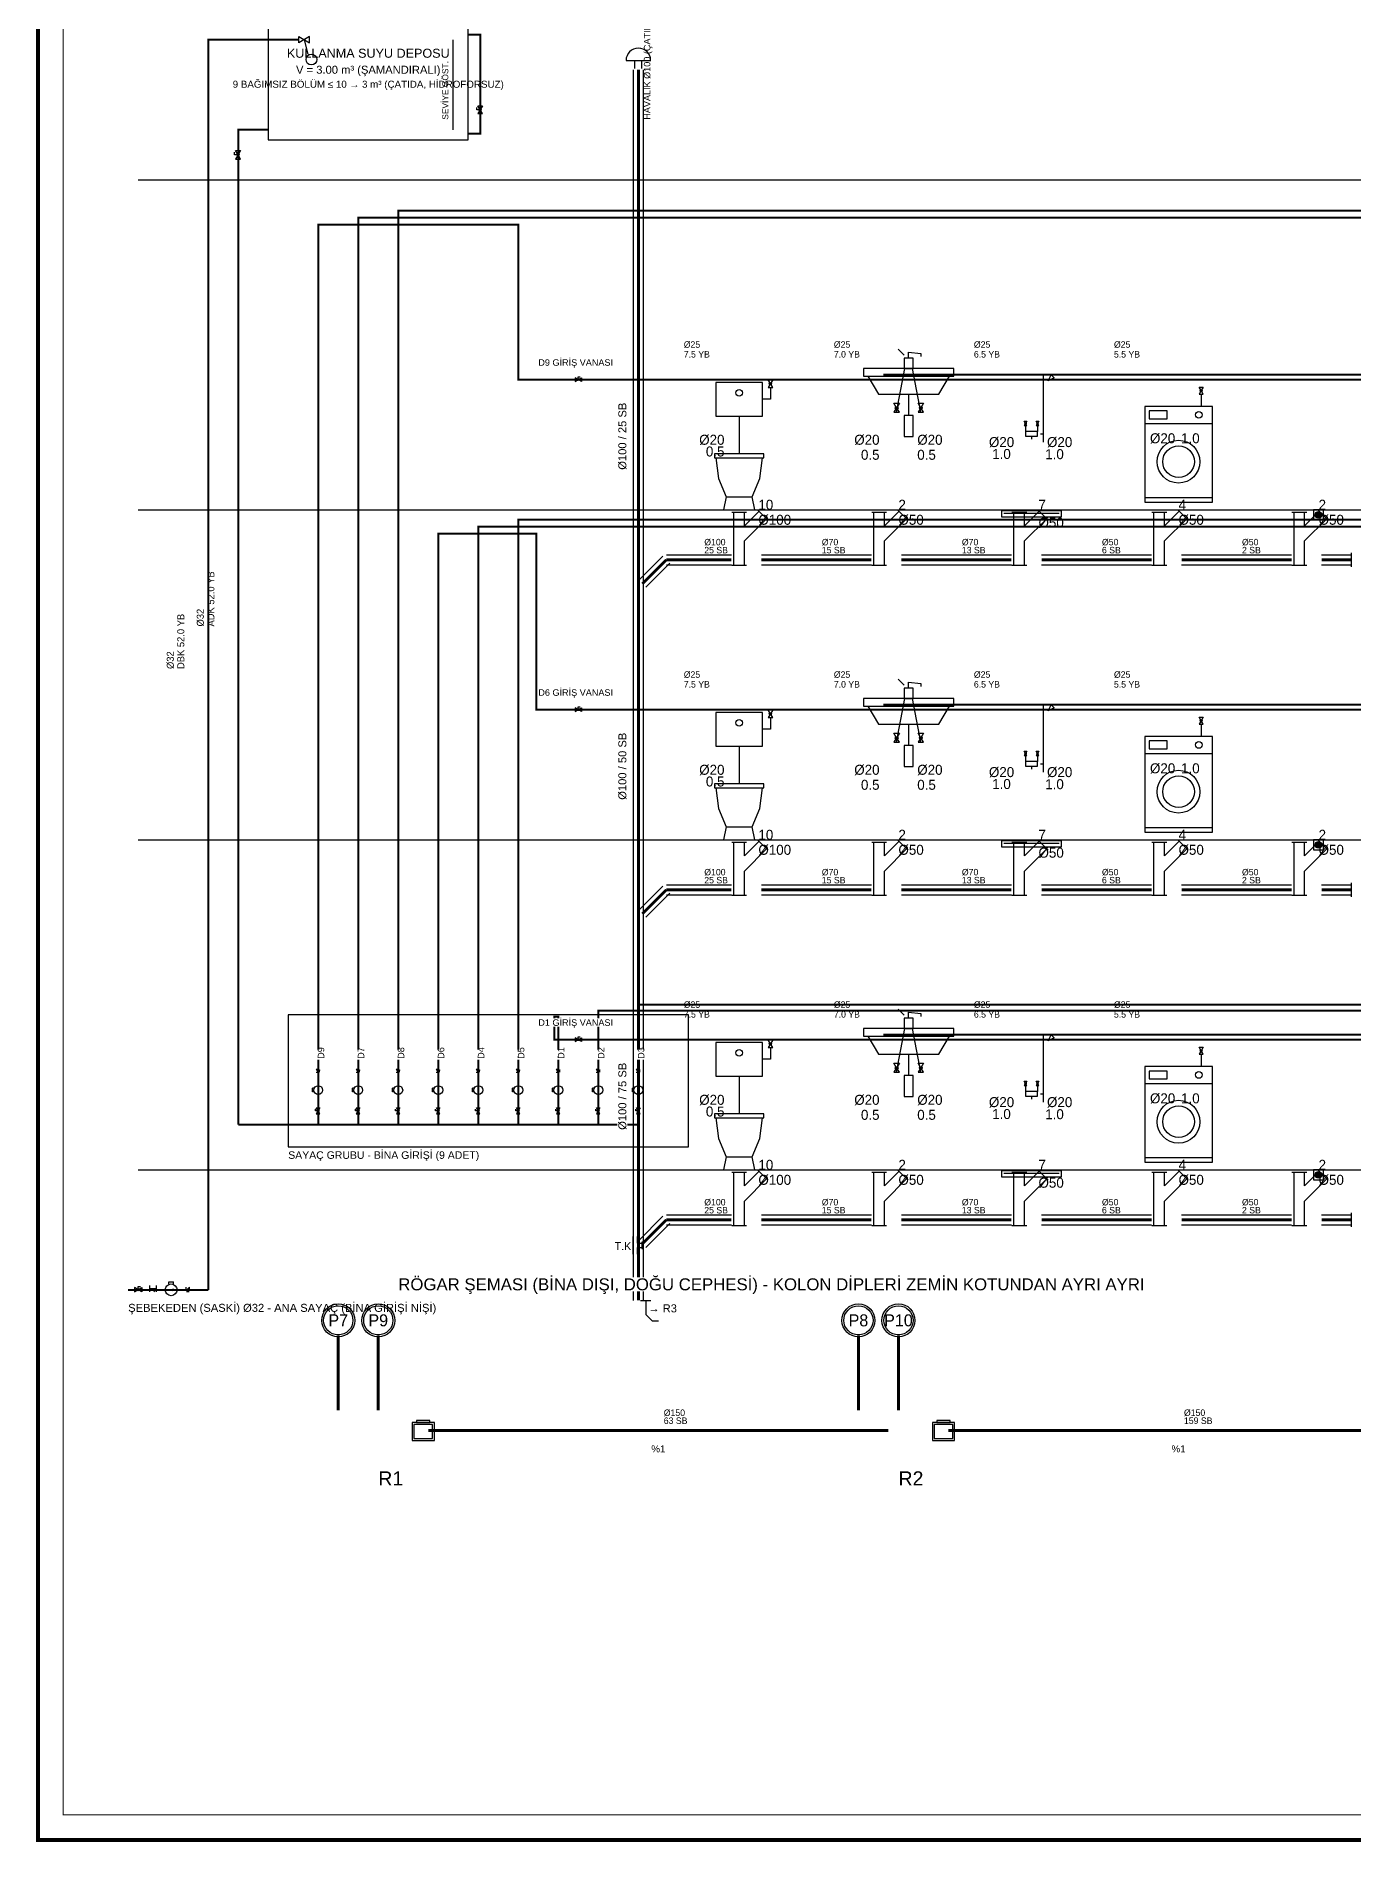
# Model space of a CAD drawing. Header units: centimetres. Extents: x -3962 to 31822, y -2 to 2802.
# Drawn here: x 15038 to 16355, y -2 to 1804 of the extents above; entities that cross this region are included whole.
import ezdxf
from ezdxf.enums import TextEntityAlignment as Align

# ---------------------------------------------------------------- set-up
doc = ezdxf.new("R2010")
doc.units = ezdxf.units.CM
doc.linetypes.add('BASMA HATTI', pattern=[31, 25, -6])
doc.linetypes.add('PIS', pattern=[38, 30, -8])
for name, color, linetype in [('ROTAS-PAFTA', 7, 'CONTINUOUS'), ('ROTAS-PIS-SU-BORUSU', 6, 'PIS'), ('ROTAS-PISSU-CAP', 211, 'CONTINUOUS'), ('ROTAS-PVC', 43, 'CONTINUOUS'), ('ROTAS-RAST-TEM-SU-DEPOSU', 11, 'CONTINUOUS'), ('ROTAS-ROGAR', 5, 'CONTINUOUS'), ('ROTAS-SEMA', 8, 'CONTINUOUS'), ('ROTAS-SICAKSU-BORU', 1, 'BASMA HATTI'), ('ROTAS-SOGUKSU-BORU', 5, 'CONTINUOUS'), ('ROTAS-TEFRIS', 15, 'CONTINUOUS'), ('ROTAS-TEMIZSU-CAP', 101, 'CONTINUOUS'), ('ROTAS-VANA', 1, 'CONTINUOUS'), ('ROTAS-YAZI', 7, 'CONTINUOUS')]:
    doc.layers.add(name, color=color, linetype=linetype)
doc.styles.add('ROTAS', font='arial.ttf')

# ---------------------------------------------------------------- blocks, each defined once
blk = doc.blocks.new('ROTAS-KURESEL-VANA')
for p, q in [((0, 3.1), (0, 8)), ((0, 8), (5.4, 8))]:
    blk.add_line(p, q)
for points in [[(-9, 5.8), (-9, -5), (0, 0.4)], [(9, 5.8), (9, -5), (0, 0.4)]]:
    blk.add_lwpolyline(points, close=True)
blk.add_circle((0, 0.4), 2.71)
blk.add_attdef('CAP', text='', height=10).set_placement((-1.1, 0), align=Align.CENTER)
blk = doc.blocks.new('ROTAS-PISLIK-TUTUCU')
for p, q in [((-7.6, -4.7), (-7.6, 10.5)), ((-7.6, 2.9), (7.6, 2.9)), ((-3, 2.9), (3.2, -3.4)), ((7.6, -4.7), (7.6, 10.5)), ((1.6, -5), (4.8, -1.8))]:
    blk.add_line(p, q)
blk.add_attdef('CAP', text='', height=5).set_placement((0, 0), align=Align.CENTER)
blk = doc.blocks.new('ROTAS-SU-SAYACI')
h = blk.add_hatch(color=256)
h.dxf.hatch_style = 1
h.paths.add_polyline_path([(6.1, 0), (3.2, 0.7), (3.2, -0.7)])
for p, q in [((-3.2, 0), (6.1, 0)), ((-1.7, 7.4), (-1.7, 9.8)), ((-1.7, 9.8), (4.2, 9.8)), ((4.2, 7.4), (4.2, 9.8))]:
    blk.add_line(p, q)
blk.add_lwpolyline([(6.1, 0), (3.2, 0.7), (3.2, -0.7)], close=True)
blk.add_circle((1.2, 0), 7.34)
blk.add_attdef('CAP', (2, 0.9), '', height=2.5, rotation=225)
blk = doc.blocks.new('ROTAS-CEKVALF-VANA')
h = blk.add_hatch(color=256)
h.dxf.hatch_style = 1
h.paths.add_polyline_path([(3.1, -4.5), (1.3, -4.1), (1.3, -5)])
for p, q in [((-5.3, -1.8), (-5.3, 7.3)), ((-5.3, -1.8), (3.9, 7.3)), ((3.9, -1.8), (3.9, 7.3)), ((-4.5, -4.5), (3.1, -4.5))]:
    blk.add_line(p, q)
blk.add_lwpolyline([(3.1, -4.5), (1.3, -4.1), (1.3, -5)], close=True)
blk.add_attdef('CAP', text='', height=5, rotation=153.4349).set_placement((0, 0), align=Align.CENTER)
blk = doc.blocks.new('ROTAS-TEMIZ-SU-CAP-MB')
for tag, p in [('SOCP_001', (0.83, 4.92)), ('SO_001', (0.83, 3.42)), ('SCCP_001', (0.83, 1.92)), ('SC_001', (0.83, 0.42))]:
    blk.add_attdef(tag, p, '', height=1)
blk = doc.blocks.new('ROTAS-KLOZET-SEMA')
blk.add_line((-19.2, 93.6), (-19.2, 55.9))
for points in [[(-42.6, 93.6), (4.2, 93.6), (4.2, 127.4), (-42.6, 127.4)], [(9.7, 130), (14.4, 130), (12, 126.1)], [(9.7, 122.2), (14.4, 122.2), (12, 126.1)], [(-43.9, 52), (5.5, 52), (5.5, 55.9), (-43.9, 55.9)]]:
    blk.add_lwpolyline(points, close=True)
for points in [[(12, 122.2), (12, 110.5), (4.2, 110.5)], [(-42.6, 52), (-40, 31.2), (-32.2, 13), (-6.2, 13), (1.6, 31.2), (4.2, 52)], [(-32.2, 13), (-34.8, 0), (-3.6, 0), (-6.2, 13)]]:
    blk.add_lwpolyline(points)
for centre, radius in [((12, 126.1), 1.17), ((-19.2, 117), 3.25)]:
    blk.add_circle(centre, radius)
for tag, p in [('SOCP', (-33.9, 70)), ('SO', (-33.9, 58.3))]:
    blk.add_attdef(tag, text='', height=10).set_placement(p, align=Align.MIDDLE_RIGHT)
for tag, p in [('PS', (0, 5)), ('PSCP', (0, -10))]:
    blk.add_attdef(tag, text='', height=10).set_placement(p, align=Align.MIDDLE_LEFT)
blk = doc.blocks.new('ROTAS-PVC-CATAL-SAG')
for p, q in [((9.7, -10.5), (-0.8, 0)), ((-26.7, -2.4), (-11.8, -2.4)), ((-24.6, -55.5), (-24.6, -2.4)), ((-14, -16.1), (0.7, -1.5)), ((-14, -16.1), (-14, -2.4)), ((-14, -31.2), (8.2, -9)), ((-14, -55.5), (-14, -31.2)), ((-26.7, -55.5), (-11.8, -55.5))]:
    blk.add_line(p, q)
blk = doc.blocks.new('ROTAS-LAVABO-SEMA')
for p, q in [((5.7, 154.7), (-0.3, 160.7)), ((-1.8, 97.5), (6.5, 141.2)), ((22.3, 97.5), (14, 141.2)), ((10.2, 115.5), (10.2, 94.4))]:
    blk.add_line(p, q)
for points in [[(5.7, 141.2), (14.7, 141.2), (14.7, 151.7), (5.7, 151.7)], [(-35, 133.6), (55.4, 133.6), (55.4, 141.2), (-35, 141.2)], [(-4.5, 106.5), (0.9, 106.5), (-1.8, 102)], [(-4.5, 97.5), (0.9, 97.5), (-1.8, 102)], [(5.7, 73.3), (14.7, 73.3), (14.7, 94.4), (5.7, 94.4)], [(19.6, 106.5), (25, 106.5), (22.3, 102)], [(19.6, 97.5), (25, 97.5), (22.3, 102)]]:
    blk.add_lwpolyline(points, close=True)
for points in [[(10.2, 151.7), (10.2, 157.7), (22.3, 156.2), (22.3, 153.2)], [(-30.5, 133.6), (-19.9, 115.5), (40.4, 115.5), (50.9, 133.6)]]:
    blk.add_lwpolyline(points)
for centre in [(-1.8, 102), (22.3, 102)]:
    blk.add_circle(centre, 1.36)
for tag, p in [('SCCP', (-18.9, 70)), ('SC', (-18.9, 55))]:
    blk.add_attdef(tag, text='', height=10).set_placement(p, align=Align.MIDDLE_RIGHT)
for tag, p in [('SOCP', (18.8, 70)), ('SO', (18.8, 55)), ('PS', (0, 5)), ('PSCP', (0, -10))]:
    blk.add_attdef(tag, text='', height=10).set_placement(p, align=Align.MIDDLE_LEFT)
blk = doc.blocks.new('ROTAS-DUS-TEKNESI-SEMA')
for p, q in [((5, 67.7), (5, 135)), ((-12.9, 84.2), (-12.9, 78.2)), ((-7, 73.7), (-7, 70.7)), ((-1, 84.2), (-1, 78.2)), ((2, 75.9), (5, 75.9)), ((-34.6, -3.3), (20.7, -3.3))]:
    blk.add_line(p, q)
blk.add_lwpolyline([(5, 135), (12.5, 135), (15.5, 132), (9.5, 129), (12.5, 135)])
for points in [[(-14.3, 88.6), (-11.6, 88.6), (-12.9, 86.4)], [(-14.3, 84.2), (-11.6, 84.2), (-12.9, 86.4)], [(-12.9, 73.7), (-1, 73.7), (-1, 78.2), (-12.9, 78.2)], [(-2.3, 88.6), (0.4, 88.6), (-1, 86.4)], [(-2.3, 84.2), (0.4, 84.2), (-1, 86.4)], [(-36.9, -7), (23, -7), (23, -1.1), (-36.9, -1.1)]]:
    blk.add_lwpolyline(points, close=True)
for centre in [(-12.9, 86.4), (-1, 86.4)]:
    blk.add_circle(centre, 0.673)
for tag, p in [('SCCP', (-24.3, 67.7)), ('SC', (-27.7, 55.8))]:
    blk.add_attdef(tag, text='', height=10).set_placement(p, align=Align.MIDDLE_RIGHT)
for tag, p in [('SOCP', (8.5, 67.7)), ('PS', (-0.1, 5)), ('PSCP', (0, -12.9))]:
    blk.add_attdef(tag, text='', height=10).set_placement(p, align=Align.MIDDLE_LEFT)
blk.add_attdef('SO', text='', height=10).set_placement((16, 50.6), align=Align.CENTER)
blk = doc.blocks.new('ROTAS-CAMASIR-MAKINESI-SEMA')
for p, q in [((22.6, 115.7), (22.6, 103.3)), ((-33.8, 86.4), (33.8, 86.4))]:
    blk.add_line(p, q)
for points in [[(20.5, 122.5), (24.6, 122.5), (22.6, 119.1)], [(20.5, 115.7), (24.6, 115.7), (22.6, 119.1)], [(-33.8, 7.5), (33.8, 7.5), (33.8, 103.3), (-33.8, 103.3)], [(-29.3, 90.9), (-11.3, 90.9), (-11.3, 98.8), (-29.3, 98.8)], [(-33.8, 7.5), (33.8, 7.5), (33.8, 12), (-33.8, 12)]]:
    blk.add_lwpolyline(points, close=True)
for centre, radius in [((22.6, 119.1), 1.01), ((20.3, 94.9), 3.38), ((0, 48.1), 21.4), ((0, 48.1), 15.8)]:
    blk.add_circle(centre, radius)
blk.add_attdef('SOCP', text='', height=10).set_placement((-3.3, 71.5), align=Align.MIDDLE_RIGHT)
for tag, p in [('SO', (2.5, 71.5)), ('PS', (0, 5)), ('PSCP', (0, -10))]:
    blk.add_attdef(tag, text='', height=10).set_placement(p, align=Align.MIDDLE_LEFT)
blk = doc.blocks.new('ROTAS-YER-SUZGECI-DN50-SEMA')
for p, q in [((-3.3, -5), (3.3, -5)), ((-3.1, -3.9), (3.1, -3.9)), ((-3.1, -6.1), (3.1, -6.1)), ((-2.4, -2.7), (2.4, -2.7)), ((-2.4, -7.3), (2.4, -7.3))]:
    blk.add_line(p, q)
blk.add_lwpolyline([(-5, -10), (5, -10), (5, 0), (-5, 0)], close=True)
blk.add_circle((0, -5), 3.33)
for tag, p in [('PS', (0, 5)), ('PSCP', (0, -10))]:
    blk.add_attdef(tag, text='', height=10).set_placement(p, align=Align.MIDDLE_LEFT)
blk = doc.blocks.new('ROTAS-PIS-SU-CAP-SB')
for tag, p in [('PSCP_001', (0.83, 1.29)), ('PS_001', (0.83, 0.07))]:
    blk.add_attdef(tag, p, '', height=1)
blk = doc.blocks.new('ROTAS-KOLON-HAVALIK-SAPKASI')
for p, q in [((-7.7, 5.8), (7.7, 5.8)), ((-2.1, 0.7), (-2.1, 5.8)), ((2.1, 0.7), (2.1, 5.8))]:
    blk.add_line(p, q)
blk.add_arc((0, 5.8), 7.69, 0, 180)
blk = doc.blocks.new('ROTAS-TEMIZLEME-KAPAGI-KOLON')
for p, q in [((-6.6, -11), (-6.6, 11)), ((-1.1, 2.8), (-1.1, 11)), ((-1.1, 2.8), (4.4, 2.8)), ((5.5, -1.8), (5.5, 1.8)), ((-1.1, -11), (-1.1, -2.8)), ((-1.1, -2.8), (4.4, -2.8))]:
    blk.add_line(p, q)
blk.add_lwpolyline([(4.4, -4.1), (6.6, -4.1), (6.6, 4.1), (4.4, 4.1)], close=True)
blk.add_attdef('TK', (-29.6, -6), '', height=10)
blk = doc.blocks.new('ROTAS-PVC-DIRSEK')
blk.add_line((2.2, 0), (12.5, 0))
blk.add_lwpolyline([(7.4, 0), (7.4, -14), (13.8, -20.4), (20.3, -20.4)])
blk = doc.blocks.new('ROTAS-PVC-ROGAR')
for points in [[(13.9, -10), (36.1, -10), (36.1, 7.8), (13.9, 7.8)], [(15.7, -8.2), (34.3, -8.2), (34.3, 6), (15.7, 6)], [(18.3, 7.8), (31.7, 7.8), (31.7, 10), (18.3, 10)]]:
    blk.add_lwpolyline(points, close=True)
blk.add_attdef('R', text='', height=20).set_placement((55, 0), align=Align.MIDDLE_LEFT)
blk = doc.blocks.new('ROTAS-KOLON-NO-PIS-SU')
for radius in [27.5, 24.3]:
    blk.add_circle((0, 0), radius)
blk.add_attdef('K', text='', height=20).set_placement((0, 0), align=Align.MIDDLE_CENTER)

msp = doc.modelspace()

# ---------------------------------------------------------------- linework, layer by layer
at = {"layer": 'ROTAS-PAFTA'}
for points, const_width in [([(15040, 0), (26330, 0), (26330, 2800), (15040, 2800)], 4), ([(15065, 25), (26305, 25), (26305, 2775), (15065, 2775)], 1)]:
    msp.add_lwpolyline(points, close=True, dxfattribs=dict(at, const_width=const_width))
at = {"layer": 'ROTAS-PIS-SU-BORUSU', "const_width": 3}
for points in [[(15640, 539.5), (15640, 1770)], [(15668, 1280), (15644, 1256)], [(15668, 1280), (15733, 1280)], [(15763, 1280), (15873, 1280)], [(15903, 1280), (16013, 1280)], [(16043, 1280), (16153, 1280)], [(16183, 1280), (16293, 1280)], [(16323, 1280), (16353, 1280)], [(15668, 950), (15644, 926)], [(15668, 950), (15733, 950)], [(15763, 950), (15873, 950)], [(15903, 950), (16013, 950)], [(16043, 950), (16153, 950)], [(16183, 950), (16293, 950)], [(16323, 950), (16353, 950)], [(15668, 620), (15644, 596)], [(15668, 620), (15733, 620)], [(15763, 620), (15873, 620)], [(15903, 620), (16013, 620)], [(16043, 620), (16153, 620)], [(16183, 620), (16293, 620)], [(16323, 620), (16353, 620)], [(15340, 504.5), (15340, 429.5)], [(15380, 504.5), (15380, 429.5)], [(15860, 504.5), (15860, 429.5)], [(15900, 504.5), (15900, 429.5)], [(15430, 409.5), (15890, 409.5)], [(15950, 409.5), (16410, 409.5)]]:
    msp.add_lwpolyline(points, dxfattribs=at)
at = {"layer": 'ROTAS-PVC'}
for p, q in [((15635, 539.5), (15635, 1770)), ((15645, 539.5), (15645, 1770)), ((15664.5, 1283.5), (15640.5, 1259.5)), ((15668, 1285), (15733, 1285)), ((15763, 1285), (15873, 1285)), ((15903, 1285), (16013, 1285)), ((16043, 1285), (16153, 1285)), ((16183, 1285), (16293, 1285)), ((16323, 1285), (16353, 1285)), ((16353, 1273), (16353, 1287)), ((15671.5, 1276.5), (15647.5, 1252.5)), ((15668, 1275), (15733, 1275)), ((15763, 1275), (15873, 1275)), ((15903, 1275), (16013, 1275)), ((16043, 1275), (16153, 1275)), ((16183, 1275), (16293, 1275)), ((16323, 1275), (16353, 1275)), ((16353, 943), (16353, 957)), ((15664.5, 953.5), (15640.5, 929.5)), ((15671.5, 946.5), (15647.5, 922.5)), ((15668, 955), (15733, 955)), ((15668, 945), (15733, 945)), ((15763, 955), (15873, 955)), ((15763, 945), (15873, 945)), ((15903, 955), (16013, 955)), ((15903, 945), (16013, 945)), ((16043, 955), (16153, 955)), ((16043, 945), (16153, 945)), ((16183, 955), (16293, 955)), ((16183, 945), (16293, 945)), ((16323, 955), (16353, 955)), ((16323, 945), (16353, 945)), ((15664.5, 623.5), (15640.5, 599.5)), ((15671.5, 616.5), (15647.5, 592.5)), ((15668, 625), (15733, 625)), ((15668, 615), (15733, 615)), ((15763, 625), (15873, 625)), ((15763, 615), (15873, 615)), ((15903, 625), (16013, 625)), ((15903, 615), (16013, 615)), ((16043, 625), (16153, 625)), ((16043, 615), (16153, 615)), ((16183, 625), (16293, 625)), ((16183, 615), (16293, 615)), ((16323, 625), (16353, 625)), ((16323, 615), (16353, 615)), ((16353, 613), (16353, 627))]:
    msp.add_line(p, q, dxfattribs=at)
at = {"layer": 'ROTAS-RAST-TEM-SU-DEPOSU'}
msp.add_lwpolyline([(15270, 1700), (15470, 1700), (15470, 1820), (15270, 1820)], close=True, dxfattribs=at)
at = {"layer": 'ROTAS-SEMA'}
for points in [[(15140, 1660), (26230, 1660)], [(15140, 1330), (26230, 1330)], [(15140, 1000), (26230, 1000)], [(15140, 670), (26230, 670)]]:
    msp.add_lwpolyline(points, dxfattribs=at)
at = {"layer": 'ROTAS-SICAKSU-BORU', "const_width": 2}
for points in [[(18745, 1465), (15885, 1465)], [(18745, 1135), (15885, 1135)], [(18745, 805), (15885, 805)]]:
    msp.add_lwpolyline(points, dxfattribs=at)
at = {"layer": 'ROTAS-SOGUKSU-BORU', "const_width": 2}
for points in [[(15470, 1706), (15482, 1706), (15482, 1805), (15470, 1805)], [(15210, 550), (15210, 1800), (15300, 1800)], [(15270, 1710), (15240, 1710), (15240, 715)], [(15400, 775), (15400, 1629), (21942, 1629), (21942, 1460), (22010, 1460)], [(15320, 775), (15320, 1615), (15520, 1615), (15520, 1460), (15600, 1460)], [(15360, 775), (15360, 1622), (19136, 1622), (19136, 1460), (19210, 1460)], [(15600, 1460), (18760, 1460)], [(15520, 775), (15520, 1320), (21960, 1320), (21960, 1130), (22010, 1130)], [(15440, 775), (15440, 1306), (15538, 1306), (15538, 1130), (15600, 1130)], [(15480, 775), (15480, 1313), (19154, 1313), (19154, 1130), (19210, 1130)], [(15600, 1130), (18760, 1130)], [(15640, 835), (21978, 835), (21978, 800), (22010, 800)], [(15560, 775), (15560, 823), (15556, 823), (15556, 800), (15600, 800)], [(15600, 775), (15600, 829), (19172, 829), (19172, 800), (19210, 800)], [(15600, 800), (18760, 800)], [(15320, 715), (15320, 775)], [(15360, 715), (15360, 775)], [(15400, 715), (15400, 775)], [(15440, 715), (15440, 775)], [(15480, 715), (15480, 775)], [(15520, 715), (15520, 775)], [(15560, 715), (15560, 775)], [(15600, 715), (15600, 775)], [(15240, 715), (15640, 715)], [(15130, 550), (15210, 550)]]:
    msp.add_lwpolyline(points, dxfattribs=at)
at = {"layer": 'ROTAS-VANA'}
msp.add_line((15306, 1800), (15309.6, 1785.6), dxfattribs=at)
for points in [[(15300.6, 1803.2), (15311.4, 1796.8), (15311.4, 1803.2), (15300.6, 1796.8)], [(15290, 693), (15690, 693), (15690, 825), (15290, 825)]]:
    msp.add_lwpolyline(points, close=True, dxfattribs=at)
msp.add_circle((15313.2, 1780.2), 5.4, dxfattribs=at)
at = {"layer": 'ROTAS-YAZI'}
msp.add_line((15455, 1710), (15455, 1800), dxfattribs=at)

# ---------------------------------------------------------------- block references
at = {"layer": 'ROTAS-TEFRIS', "xscale": 1.6, "yscale": 1.6}
msp.add_blockref('ROTAS-KOLON-HAVALIK-SAPKASI', (15640, 1770), dxfattribs=at)
at = {"layer": 'ROTAS-TEFRIS'}
ref = msp.add_blockref('ROTAS-TEMIZ-SU-CAP-MB', (15680, 1460), dxfattribs=dict(at, xscale=6.5, yscale=6.5))
ref.add_attrib('SO_001', '7.5 YB', (15685.4, 1482.2), dxfattribs={"height": 6.5})
ref.add_attrib('SOCP_001', 'Ø25', (15685.4, 1492), dxfattribs={"height": 6.5})
ref = msp.add_blockref('ROTAS-TEMIZ-SU-CAP-MB', (15830, 1460), dxfattribs=dict(at, xscale=6.5, yscale=6.5))
ref.add_attrib('SO_001', '7.0 YB', (15835.4, 1482.2), dxfattribs={"height": 6.5})
ref.add_attrib('SOCP_001', 'Ø25', (15835.4, 1492), dxfattribs={"height": 6.5})
ref = msp.add_blockref('ROTAS-TEMIZ-SU-CAP-MB', (15970, 1460), dxfattribs=dict(at, xscale=6.5, yscale=6.5))
ref.add_attrib('SO_001', '6.5 YB', (15975.4, 1482.2), dxfattribs={"height": 6.5})
ref.add_attrib('SOCP_001', 'Ø25', (15975.4, 1492), dxfattribs={"height": 6.5})
ref = msp.add_blockref('ROTAS-TEMIZ-SU-CAP-MB', (16110, 1460), dxfattribs=dict(at, xscale=6.5, yscale=6.5))
ref.add_attrib('SO_001', '5.5 YB', (16115.4, 1482.2), dxfattribs={"height": 6.5})
ref.add_attrib('SOCP_001', 'Ø25', (16115.4, 1492), dxfattribs={"height": 6.5})
ref = msp.add_blockref('ROTAS-LAVABO-SEMA', (15900, 1330), dxfattribs=at)
ref.add_attrib('SO', '0.5', dxfattribs={"height": 10}).set_placement((15918.8, 1385), align=Align.MIDDLE_LEFT)
ref.add_attrib('SOCP', 'Ø20', dxfattribs={"height": 10}).set_placement((15918.8, 1400), align=Align.MIDDLE_LEFT)
ref.add_attrib('SC', '0.5', dxfattribs={"height": 10}).set_placement((15881.1, 1385), align=Align.MIDDLE_RIGHT)
ref.add_attrib('SCCP', 'Ø20', dxfattribs={"height": 10}).set_placement((15881.1, 1400), align=Align.MIDDLE_RIGHT)
ref.add_attrib('PSCP', 'Ø50', dxfattribs={"height": 10}).set_placement((15900, 1320), align=Align.MIDDLE_LEFT)
ref.add_attrib('PS', '2', dxfattribs={"height": 10}).set_placement((15900, 1335), align=Align.MIDDLE_LEFT)
ref = msp.add_blockref('ROTAS-DUS-TEKNESI-SEMA', (16040, 1330), dxfattribs=at)
ref.add_attrib('SO', '1.0', dxfattribs={"height": 10}).set_placement((16056, 1380.6), align=Align.CENTER)
ref.add_attrib('SOCP', 'Ø20', dxfattribs={"height": 10}).set_placement((16048.5, 1397.7), align=Align.MIDDLE_LEFT)
ref.add_attrib('SC', '1.0', dxfattribs={"height": 10}).set_placement((16012.3, 1385.8), align=Align.MIDDLE_RIGHT)
ref.add_attrib('SCCP', 'Ø20', dxfattribs={"height": 10}).set_placement((16015.7, 1397.7), align=Align.MIDDLE_RIGHT)
ref.add_attrib('PSCP', 'Ø50', dxfattribs={"height": 10}).set_placement((16040, 1317.1), align=Align.MIDDLE_LEFT)
ref.add_attrib('PS', '7', dxfattribs={"height": 10}).set_placement((16039.9, 1335), align=Align.MIDDLE_LEFT)
ref = msp.add_blockref('ROTAS-KLOZET-SEMA', (15760, 1330), dxfattribs=at)
ref.add_attrib('SO', '0.5', dxfattribs={"height": 10}).set_placement((15726.1, 1388.3), align=Align.MIDDLE_RIGHT)
ref.add_attrib('SOCP', 'Ø20', dxfattribs={"height": 10}).set_placement((15726.1, 1400), align=Align.MIDDLE_RIGHT)
ref.add_attrib('PSCP', 'Ø100', dxfattribs={"height": 10}).set_placement((15760, 1320), align=Align.MIDDLE_LEFT)
ref.add_attrib('PS', '10', dxfattribs={"height": 10}).set_placement((15760, 1335), align=Align.MIDDLE_LEFT)
ref = msp.add_blockref('ROTAS-CAMASIR-MAKINESI-SEMA', (16180, 1330), dxfattribs=at)
ref.add_attrib('SO', '1.0', dxfattribs={"height": 10}).set_placement((16182.5, 1401.5), align=Align.MIDDLE_LEFT)
ref.add_attrib('SOCP', 'Ø20', dxfattribs={"height": 10}).set_placement((16176.7, 1401.5), align=Align.MIDDLE_RIGHT)
ref.add_attrib('PSCP', 'Ø50', dxfattribs={"height": 10}).set_placement((16180, 1320), align=Align.MIDDLE_LEFT)
ref.add_attrib('PS', '4', dxfattribs={"height": 10}).set_placement((16180, 1335), align=Align.MIDDLE_LEFT)
ref = msp.add_blockref('ROTAS-YER-SUZGECI-DN50-SEMA', (16320, 1330), dxfattribs=at)
ref.add_attrib('PSCP', 'Ø50', dxfattribs={"height": 10}).set_placement((16320, 1320), align=Align.MIDDLE_LEFT)
ref.add_attrib('PS', '2', dxfattribs={"height": 10}).set_placement((16320, 1335), align=Align.MIDDLE_LEFT)
for name, p in [('ROTAS-PVC-CATAL-SAG', (15760, 1330)), ('ROTAS-PVC-CATAL-SAG', (15900, 1330)), ('ROTAS-PVC-CATAL-SAG', (16040, 1330)), ('ROTAS-PVC-CATAL-SAG', (16180, 1330)), ('ROTAS-PVC-CATAL-SAG', (16320, 1330)), ('ROTAS-PVC-CATAL-SAG', (15760, 1000)), ('ROTAS-PVC-CATAL-SAG', (15900, 1000)), ('ROTAS-PVC-CATAL-SAG', (16040, 1000)), ('ROTAS-PVC-CATAL-SAG', (16180, 1000)), ('ROTAS-PVC-CATAL-SAG', (16320, 1000)), ('ROTAS-PVC-CATAL-SAG', (15760, 670)), ('ROTAS-PVC-CATAL-SAG', (15900, 670)), ('ROTAS-PVC-CATAL-SAG', (16040, 670)), ('ROTAS-PVC-CATAL-SAG', (16180, 670)), ('ROTAS-PVC-CATAL-SAG', (16320, 670)), ('ROTAS-PVC-ROGAR', (15400, 409.5)), ('ROTAS-PVC-ROGAR', (15920, 409.5))]:
    msp.add_blockref(name, p, dxfattribs=at)
ref = msp.add_blockref('ROTAS-PIS-SU-CAP-SB', (15700.5, 1286), dxfattribs=dict(at, xscale=6.5, yscale=6.5))
ref.add_attrib('PSCP_001', 'Ø100', (15705.9, 1294.4), dxfattribs={"height": 6.5})
ref.add_attrib('PS_001', '25 SB', (15705.9, 1286.4), dxfattribs={"height": 6.5})
ref = msp.add_blockref('ROTAS-PIS-SU-CAP-SB', (15818, 1286), dxfattribs=dict(at, xscale=6.5, yscale=6.5))
ref.add_attrib('PSCP_001', 'Ø70', (15823.4, 1294.4), dxfattribs={"height": 6.5})
ref.add_attrib('PS_001', '15 SB', (15823.4, 1286.4), dxfattribs={"height": 6.5})
ref = msp.add_blockref('ROTAS-PIS-SU-CAP-SB', (15958, 1286), dxfattribs=dict(at, xscale=6.5, yscale=6.5))
ref.add_attrib('PSCP_001', 'Ø70', (15963.4, 1294.4), dxfattribs={"height": 6.5})
ref.add_attrib('PS_001', '13 SB', (15963.4, 1286.4), dxfattribs={"height": 6.5})
ref = msp.add_blockref('ROTAS-PIS-SU-CAP-SB', (16098, 1286), dxfattribs=dict(at, xscale=6.5, yscale=6.5))
ref.add_attrib('PSCP_001', 'Ø50', (16103.4, 1294.4), dxfattribs={"height": 6.5})
ref.add_attrib('PS_001', '6 SB', (16103.4, 1286.4), dxfattribs={"height": 6.5})
ref = msp.add_blockref('ROTAS-PIS-SU-CAP-SB', (16238, 1286), dxfattribs=dict(at, xscale=6.5, yscale=6.5))
ref.add_attrib('PSCP_001', 'Ø50', (16243.4, 1294.4), dxfattribs={"height": 6.5})
ref.add_attrib('PS_001', '2 SB', (16243.4, 1286.4), dxfattribs={"height": 6.5})
ref = msp.add_blockref('ROTAS-TEMIZ-SU-CAP-MB', (15240, 1207.5), dxfattribs=dict(at, xscale=7, yscale=7, rotation=90))
ref.add_attrib('SO_001', 'ADK 52.0 YB', (15216.1, 1213.3), dxfattribs={"height": 7, "rotation": 90})
ref.add_attrib('SOCP_001', 'Ø32', (15205.6, 1213.3), dxfattribs={"height": 7, "rotation": 90})
ref = msp.add_blockref('ROTAS-TEMIZ-SU-CAP-MB', (15210, 1165), dxfattribs=dict(at, xscale=7, yscale=7, rotation=90))
ref.add_attrib('SO_001', 'DBK 52.0 YB', (15186.1, 1170.8), dxfattribs={"height": 7, "rotation": 90})
ref.add_attrib('SOCP_001', 'Ø32', (15175.6, 1170.8), dxfattribs={"height": 7, "rotation": 90})
ref = msp.add_blockref('ROTAS-TEMIZ-SU-CAP-MB', (15680, 1130), dxfattribs=dict(at, xscale=6.5, yscale=6.5))
ref.add_attrib('SO_001', '7.5 YB', (15685.4, 1152.2), dxfattribs={"height": 6.5})
ref.add_attrib('SOCP_001', 'Ø25', (15685.4, 1162), dxfattribs={"height": 6.5})
ref = msp.add_blockref('ROTAS-TEMIZ-SU-CAP-MB', (15830, 1130), dxfattribs=dict(at, xscale=6.5, yscale=6.5))
ref.add_attrib('SO_001', '7.0 YB', (15835.4, 1152.2), dxfattribs={"height": 6.5})
ref.add_attrib('SOCP_001', 'Ø25', (15835.4, 1162), dxfattribs={"height": 6.5})
ref = msp.add_blockref('ROTAS-LAVABO-SEMA', (15900, 1000), dxfattribs=at)
ref.add_attrib('SO', '0.5', dxfattribs={"height": 10}).set_placement((15918.8, 1055), align=Align.MIDDLE_LEFT)
ref.add_attrib('SOCP', 'Ø20', dxfattribs={"height": 10}).set_placement((15918.8, 1070), align=Align.MIDDLE_LEFT)
ref.add_attrib('SC', '0.5', dxfattribs={"height": 10}).set_placement((15881.1, 1055), align=Align.MIDDLE_RIGHT)
ref.add_attrib('SCCP', 'Ø20', dxfattribs={"height": 10}).set_placement((15881.1, 1070), align=Align.MIDDLE_RIGHT)
ref.add_attrib('PSCP', 'Ø50', dxfattribs={"height": 10}).set_placement((15900, 990), align=Align.MIDDLE_LEFT)
ref.add_attrib('PS', '2', dxfattribs={"height": 10}).set_placement((15900, 1005), align=Align.MIDDLE_LEFT)
ref = msp.add_blockref('ROTAS-TEMIZ-SU-CAP-MB', (15970, 1130), dxfattribs=dict(at, xscale=6.5, yscale=6.5))
ref.add_attrib('SO_001', '6.5 YB', (15975.4, 1152.2), dxfattribs={"height": 6.5})
ref.add_attrib('SOCP_001', 'Ø25', (15975.4, 1162), dxfattribs={"height": 6.5})
ref = msp.add_blockref('ROTAS-TEMIZ-SU-CAP-MB', (16110, 1130), dxfattribs=dict(at, xscale=6.5, yscale=6.5))
ref.add_attrib('SO_001', '5.5 YB', (16115.4, 1152.2), dxfattribs={"height": 6.5})
ref.add_attrib('SOCP_001', 'Ø25', (16115.4, 1162), dxfattribs={"height": 6.5})
ref = msp.add_blockref('ROTAS-KLOZET-SEMA', (15760, 1000), dxfattribs=at)
ref.add_attrib('SO', '0.5', dxfattribs={"height": 10}).set_placement((15726.1, 1058.3), align=Align.MIDDLE_RIGHT)
ref.add_attrib('SOCP', 'Ø20', dxfattribs={"height": 10}).set_placement((15726.1, 1070), align=Align.MIDDLE_RIGHT)
ref.add_attrib('PSCP', 'Ø100', dxfattribs={"height": 10}).set_placement((15760, 990), align=Align.MIDDLE_LEFT)
ref.add_attrib('PS', '10', dxfattribs={"height": 10}).set_placement((15760, 1005), align=Align.MIDDLE_LEFT)
ref = msp.add_blockref('ROTAS-DUS-TEKNESI-SEMA', (16040, 1000), dxfattribs=at)
ref.add_attrib('SO', '1.0', dxfattribs={"height": 10}).set_placement((16056, 1050.6), align=Align.CENTER)
ref.add_attrib('SOCP', 'Ø20', dxfattribs={"height": 10}).set_placement((16048.5, 1067.7), align=Align.MIDDLE_LEFT)
ref.add_attrib('SC', '1.0', dxfattribs={"height": 10}).set_placement((16012.3, 1055.8), align=Align.MIDDLE_RIGHT)
ref.add_attrib('SCCP', 'Ø20', dxfattribs={"height": 10}).set_placement((16015.7, 1067.7), align=Align.MIDDLE_RIGHT)
ref.add_attrib('PSCP', 'Ø50', dxfattribs={"height": 10}).set_placement((16040, 987.1), align=Align.MIDDLE_LEFT)
ref.add_attrib('PS', '7', dxfattribs={"height": 10}).set_placement((16039.9, 1005), align=Align.MIDDLE_LEFT)
ref = msp.add_blockref('ROTAS-CAMASIR-MAKINESI-SEMA', (16180, 1000), dxfattribs=at)
ref.add_attrib('SO', '1.0', dxfattribs={"height": 10}).set_placement((16182.5, 1071.5), align=Align.MIDDLE_LEFT)
ref.add_attrib('SOCP', 'Ø20', dxfattribs={"height": 10}).set_placement((16176.7, 1071.5), align=Align.MIDDLE_RIGHT)
ref.add_attrib('PSCP', 'Ø50', dxfattribs={"height": 10}).set_placement((16180, 990), align=Align.MIDDLE_LEFT)
ref.add_attrib('PS', '4', dxfattribs={"height": 10}).set_placement((16180, 1005), align=Align.MIDDLE_LEFT)
ref = msp.add_blockref('ROTAS-YER-SUZGECI-DN50-SEMA', (16320, 1000), dxfattribs=at)
ref.add_attrib('PSCP', 'Ø50', dxfattribs={"height": 10}).set_placement((16320, 990), align=Align.MIDDLE_LEFT)
ref.add_attrib('PS', '2', dxfattribs={"height": 10}).set_placement((16320, 1005), align=Align.MIDDLE_LEFT)
ref = msp.add_blockref('ROTAS-PIS-SU-CAP-SB', (15700.5, 956), dxfattribs=dict(at, xscale=6.5, yscale=6.5))
ref.add_attrib('PSCP_001', 'Ø100', (15705.9, 964.4), dxfattribs={"height": 6.5})
ref.add_attrib('PS_001', '25 SB', (15705.9, 956.4), dxfattribs={"height": 6.5})
ref = msp.add_blockref('ROTAS-PIS-SU-CAP-SB', (15818, 956), dxfattribs=dict(at, xscale=6.5, yscale=6.5))
ref.add_attrib('PSCP_001', 'Ø70', (15823.4, 964.4), dxfattribs={"height": 6.5})
ref.add_attrib('PS_001', '15 SB', (15823.4, 956.4), dxfattribs={"height": 6.5})
ref = msp.add_blockref('ROTAS-PIS-SU-CAP-SB', (15958, 956), dxfattribs=dict(at, xscale=6.5, yscale=6.5))
ref.add_attrib('PSCP_001', 'Ø70', (15963.4, 964.4), dxfattribs={"height": 6.5})
ref.add_attrib('PS_001', '13 SB', (15963.4, 956.4), dxfattribs={"height": 6.5})
ref = msp.add_blockref('ROTAS-PIS-SU-CAP-SB', (16098, 956), dxfattribs=dict(at, xscale=6.5, yscale=6.5))
ref.add_attrib('PSCP_001', 'Ø50', (16103.4, 964.4), dxfattribs={"height": 6.5})
ref.add_attrib('PS_001', '6 SB', (16103.4, 956.4), dxfattribs={"height": 6.5})
ref = msp.add_blockref('ROTAS-PIS-SU-CAP-SB', (16238, 956), dxfattribs=dict(at, xscale=6.5, yscale=6.5))
ref.add_attrib('PSCP_001', 'Ø50', (16243.4, 964.4), dxfattribs={"height": 6.5})
ref.add_attrib('PS_001', '2 SB', (16243.4, 956.4), dxfattribs={"height": 6.5})
ref = msp.add_blockref('ROTAS-TEMIZ-SU-CAP-MB', (15680, 800), dxfattribs=dict(at, xscale=6.5, yscale=6.5))
ref.add_attrib('SO_001', '7.5 YB', (15685.4, 822.2), dxfattribs={"height": 6.5})
ref.add_attrib('SOCP_001', 'Ø25', (15685.4, 832), dxfattribs={"height": 6.5})
ref = msp.add_blockref('ROTAS-TEMIZ-SU-CAP-MB', (15830, 800), dxfattribs=dict(at, xscale=6.5, yscale=6.5))
ref.add_attrib('SO_001', '7.0 YB', (15835.4, 822.2), dxfattribs={"height": 6.5})
ref.add_attrib('SOCP_001', 'Ø25', (15835.4, 832), dxfattribs={"height": 6.5})
ref = msp.add_blockref('ROTAS-LAVABO-SEMA', (15900, 670), dxfattribs=at)
ref.add_attrib('SO', '0.5', dxfattribs={"height": 10}).set_placement((15918.8, 725), align=Align.MIDDLE_LEFT)
ref.add_attrib('SOCP', 'Ø20', dxfattribs={"height": 10}).set_placement((15918.8, 740), align=Align.MIDDLE_LEFT)
ref.add_attrib('SC', '0.5', dxfattribs={"height": 10}).set_placement((15881.1, 725), align=Align.MIDDLE_RIGHT)
ref.add_attrib('SCCP', 'Ø20', dxfattribs={"height": 10}).set_placement((15881.1, 740), align=Align.MIDDLE_RIGHT)
ref.add_attrib('PSCP', 'Ø50', dxfattribs={"height": 10}).set_placement((15900, 660), align=Align.MIDDLE_LEFT)
ref.add_attrib('PS', '2', dxfattribs={"height": 10}).set_placement((15900, 675), align=Align.MIDDLE_LEFT)
ref = msp.add_blockref('ROTAS-TEMIZ-SU-CAP-MB', (15970, 800), dxfattribs=dict(at, xscale=6.5, yscale=6.5))
ref.add_attrib('SO_001', '6.5 YB', (15975.4, 822.2), dxfattribs={"height": 6.5})
ref.add_attrib('SOCP_001', 'Ø25', (15975.4, 832), dxfattribs={"height": 6.5})
ref = msp.add_blockref('ROTAS-TEMIZ-SU-CAP-MB', (16110, 800), dxfattribs=dict(at, xscale=6.5, yscale=6.5))
ref.add_attrib('SO_001', '5.5 YB', (16115.4, 822.2), dxfattribs={"height": 6.5})
ref.add_attrib('SOCP_001', 'Ø25', (16115.4, 832), dxfattribs={"height": 6.5})
ref = msp.add_blockref('ROTAS-KLOZET-SEMA', (15760, 670), dxfattribs=at)
ref.add_attrib('SO', '0.5', dxfattribs={"height": 10}).set_placement((15726.1, 728.3), align=Align.MIDDLE_RIGHT)
ref.add_attrib('SOCP', 'Ø20', dxfattribs={"height": 10}).set_placement((15726.1, 740), align=Align.MIDDLE_RIGHT)
ref.add_attrib('PSCP', 'Ø100', dxfattribs={"height": 10}).set_placement((15760, 660), align=Align.MIDDLE_LEFT)
ref.add_attrib('PS', '10', dxfattribs={"height": 10}).set_placement((15760, 675), align=Align.MIDDLE_LEFT)
ref = msp.add_blockref('ROTAS-DUS-TEKNESI-SEMA', (16040, 670), dxfattribs=at)
ref.add_attrib('SO', '1.0', dxfattribs={"height": 10}).set_placement((16056, 720.6), align=Align.CENTER)
ref.add_attrib('SOCP', 'Ø20', dxfattribs={"height": 10}).set_placement((16048.5, 737.7), align=Align.MIDDLE_LEFT)
ref.add_attrib('SC', '1.0', dxfattribs={"height": 10}).set_placement((16012.3, 725.8), align=Align.MIDDLE_RIGHT)
ref.add_attrib('SCCP', 'Ø20', dxfattribs={"height": 10}).set_placement((16015.7, 737.7), align=Align.MIDDLE_RIGHT)
ref.add_attrib('PSCP', 'Ø50', dxfattribs={"height": 10}).set_placement((16040, 657.1), align=Align.MIDDLE_LEFT)
ref.add_attrib('PS', '7', dxfattribs={"height": 10}).set_placement((16039.9, 675), align=Align.MIDDLE_LEFT)
ref = msp.add_blockref('ROTAS-CAMASIR-MAKINESI-SEMA', (16180, 670), dxfattribs=at)
ref.add_attrib('SO', '1.0', dxfattribs={"height": 10}).set_placement((16182.5, 741.5), align=Align.MIDDLE_LEFT)
ref.add_attrib('SOCP', 'Ø20', dxfattribs={"height": 10}).set_placement((16176.7, 741.5), align=Align.MIDDLE_RIGHT)
ref.add_attrib('PSCP', 'Ø50', dxfattribs={"height": 10}).set_placement((16180, 660), align=Align.MIDDLE_LEFT)
ref.add_attrib('PS', '4', dxfattribs={"height": 10}).set_placement((16180, 675), align=Align.MIDDLE_LEFT)
ref = msp.add_blockref('ROTAS-YER-SUZGECI-DN50-SEMA', (16320, 670), dxfattribs=at)
ref.add_attrib('PSCP', 'Ø50', dxfattribs={"height": 10}).set_placement((16320, 660), align=Align.MIDDLE_LEFT)
ref.add_attrib('PS', '2', dxfattribs={"height": 10}).set_placement((16320, 675), align=Align.MIDDLE_LEFT)
ref = msp.add_blockref('ROTAS-PIS-SU-CAP-SB', (15700.5, 626), dxfattribs=dict(at, xscale=6.5, yscale=6.5))
ref.add_attrib('PSCP_001', 'Ø100', (15705.9, 634.4), dxfattribs={"height": 6.5})
ref.add_attrib('PS_001', '25 SB', (15705.9, 626.4), dxfattribs={"height": 6.5})
ref = msp.add_blockref('ROTAS-PIS-SU-CAP-SB', (15818, 626), dxfattribs=dict(at, xscale=6.5, yscale=6.5))
ref.add_attrib('PSCP_001', 'Ø70', (15823.4, 634.4), dxfattribs={"height": 6.5})
ref.add_attrib('PS_001', '15 SB', (15823.4, 626.4), dxfattribs={"height": 6.5})
ref = msp.add_blockref('ROTAS-PIS-SU-CAP-SB', (15958, 626), dxfattribs=dict(at, xscale=6.5, yscale=6.5))
ref.add_attrib('PSCP_001', 'Ø70', (15963.4, 634.4), dxfattribs={"height": 6.5})
ref.add_attrib('PS_001', '13 SB', (15963.4, 626.4), dxfattribs={"height": 6.5})
ref = msp.add_blockref('ROTAS-PIS-SU-CAP-SB', (16098, 626), dxfattribs=dict(at, xscale=6.5, yscale=6.5))
ref.add_attrib('PSCP_001', 'Ø50', (16103.4, 634.4), dxfattribs={"height": 6.5})
ref.add_attrib('PS_001', '6 SB', (16103.4, 626.4), dxfattribs={"height": 6.5})
ref = msp.add_blockref('ROTAS-PIS-SU-CAP-SB', (16238, 626), dxfattribs=dict(at, xscale=6.5, yscale=6.5))
ref.add_attrib('PSCP_001', 'Ø50', (16243.4, 634.4), dxfattribs={"height": 6.5})
ref.add_attrib('PS_001', '2 SB', (16243.4, 626.4), dxfattribs={"height": 6.5})
ref = msp.add_blockref('ROTAS-TEMIZLEME-KAPAGI-KOLON', (15640, 594.5), dxfattribs=dict(at, xscale=0.8, yscale=0.8))
ref.add_attrib('TK', 'T.K.', (15616.3, 589.7), dxfattribs={"height": 8})
ref = msp.add_blockref('ROTAS-KOLON-NO-PIS-SU', (15340, 519.5), dxfattribs=dict(at, xscale=0.6, yscale=0.6))
ref.add_attrib('K', 'P7', dxfattribs={"height": 12}).set_placement((15340, 519.5), align=Align.MIDDLE_CENTER)
ref = msp.add_blockref('ROTAS-KOLON-NO-PIS-SU', (15380, 519.5), dxfattribs=dict(at, xscale=0.6, yscale=0.6))
ref.add_attrib('K', 'P9', dxfattribs={"height": 12}).set_placement((15380, 519.5), align=Align.MIDDLE_CENTER)
ref = msp.add_blockref('ROTAS-KOLON-NO-PIS-SU', (15860, 519.5), dxfattribs=dict(at, xscale=0.6, yscale=0.6))
ref.add_attrib('K', 'P8', dxfattribs={"height": 12}).set_placement((15860, 519.5), align=Align.MIDDLE_CENTER)
ref = msp.add_blockref('ROTAS-KOLON-NO-PIS-SU', (15900, 519.5), dxfattribs=dict(at, xscale=0.6, yscale=0.6))
ref.add_attrib('K', 'P10', dxfattribs={"height": 12}).set_placement((15900, 519.5), align=Align.MIDDLE_CENTER)
ref = msp.add_blockref('ROTAS-PIS-SU-CAP-SB', (15660, 415.5), dxfattribs=dict(at, xscale=6.5, yscale=6.5))
ref.add_attrib('PSCP_001', 'Ø150', (15665.4, 423.9), dxfattribs={"height": 6.5})
ref.add_attrib('PS_001', '63 SB', (15665.4, 415.9), dxfattribs={"height": 6.5})
ref = msp.add_blockref('ROTAS-PIS-SU-CAP-SB', (16180, 415.5), dxfattribs=dict(at, xscale=6.5, yscale=6.5))
ref.add_attrib('PSCP_001', 'Ø150', (16185.4, 423.9), dxfattribs={"height": 6.5})
ref.add_attrib('PS_001', '159 SB', (16185.4, 415.9), dxfattribs={"height": 6.5})
at = {"layer": 'ROTAS-VANA', "rotation": 90}
for name, p, xscale, yscale in [('ROTAS-KURESEL-VANA', (15482, 1730), 0.42, 0.42), ('ROTAS-KURESEL-VANA', (15240, 1685), 0.48, 0.48), ('ROTAS-CEKVALF-VANA', (15320, 769), 0.3, 0.3), ('ROTAS-CEKVALF-VANA', (15360, 769), 0.3, 0.3), ('ROTAS-CEKVALF-VANA', (15400, 769), 0.3, 0.3), ('ROTAS-CEKVALF-VANA', (15440, 769), 0.3, 0.3), ('ROTAS-CEKVALF-VANA', (15480, 769), 0.3, 0.3), ('ROTAS-CEKVALF-VANA', (15520, 769), 0.3, 0.3), ('ROTAS-CEKVALF-VANA', (15560, 769), 0.3, 0.3), ('ROTAS-CEKVALF-VANA', (15600, 769), 0.3, 0.3), ('ROTAS-SU-SAYACI', (15320, 749), 0.6, 0.6), ('ROTAS-SU-SAYACI', (15360, 749), 0.6, 0.6), ('ROTAS-SU-SAYACI', (15400, 749), 0.6, 0.6), ('ROTAS-SU-SAYACI', (15440, 749), 0.6, 0.6), ('ROTAS-SU-SAYACI', (15480, 749), 0.6, 0.6), ('ROTAS-SU-SAYACI', (15520, 749), 0.6, 0.6), ('ROTAS-SU-SAYACI', (15560, 749), 0.6, 0.6), ('ROTAS-SU-SAYACI', (15600, 749), 0.6, 0.6), ('ROTAS-KURESEL-VANA', (15320, 729), 0.33, 0.33), ('ROTAS-KURESEL-VANA', (15360, 729), 0.33, 0.33), ('ROTAS-KURESEL-VANA', (15400, 729), 0.33, 0.33), ('ROTAS-KURESEL-VANA', (15440, 729), 0.33, 0.33), ('ROTAS-KURESEL-VANA', (15480, 729), 0.33, 0.33), ('ROTAS-KURESEL-VANA', (15520, 729), 0.33, 0.33), ('ROTAS-KURESEL-VANA', (15560, 729), 0.33, 0.33), ('ROTAS-KURESEL-VANA', (15600, 729), 0.33, 0.33)]:
    msp.add_blockref(name, p, dxfattribs=dict(at, xscale=xscale, yscale=yscale))
at = {"layer": 'ROTAS-VANA'}
for name, p, xscale, yscale in [('ROTAS-KURESEL-VANA', (15580, 1460), 0.36, 0.36), ('ROTAS-KURESEL-VANA', (15580, 1130), 0.36, 0.36), ('ROTAS-KURESEL-VANA', (15580, 800), 0.36, 0.36), ('ROTAS-KURESEL-VANA', (15140, 550), 0.42, 0.42), ('ROTAS-PISLIK-TUTUCU', (15155, 550), 0.42, 0.42), ('ROTAS-SU-SAYACI', (15172, 550), 0.8, 0.8), ('ROTAS-CEKVALF-VANA', (15190, 550), 0.36, 0.36)]:
    msp.add_blockref(name, p, dxfattribs=dict(at, xscale=xscale, yscale=yscale))

# ---------------------------------------------------------------- texts
at = {"layer": 'ROTAS-PISSU-CAP', "style": 'ROTAS'}
for s, height, p in [('HAVALIK Ø100 (ÇATIDAN 50 cm YUKARI)', 6.5, (15652, 1720)), ('Ø100 / 25 SB', 8, (15628, 1370)), ('Ø100 / 50 SB', 8, (15628, 1040))]:
    msp.add_text(s, height=height, rotation=90, dxfattribs=at).set_placement(p)
msp.add_text('→ R3', height=8, dxfattribs=at).set_placement((15650, 527.5))
for p in [(15660, 387.5), (16180, 387.5)]:
    msp.add_text('%1', height=7, dxfattribs=at).set_placement(p, align=Align.CENTER)
at = {"layer": 'ROTAS-ROGAR', "style": 'ROTAS'}
for s, p in [('R1', (15380, 354.5)), ('R2', (15900, 354.5))]:
    msp.add_text(s, height=14, dxfattribs=at).set_placement(p)
at = {"layer": 'ROTAS-TEMIZSU-CAP', "style": 'ROTAS'}
msp.add_text('ŞEBEKEDEN (SASKİ) Ø32 - ANA SAYAÇ (BİNA GİRİŞİ NİŞİ)', height=8, dxfattribs=at).set_placement((15130, 528))
at = {"layer": 'ROTAS-VANA', "style": 'ROTAS'}
for s, height, p in [('D9 GİRİŞ VANASI', 6.5, (15540, 1474)), ('D6 GİRİŞ VANASI', 6.5, (15540, 1144)), ('SAYAÇ GRUBU - BİNA GİRİŞİ (9 ADET)', 7.5, (15290, 681))]:
    msp.add_text(s, height=height, dxfattribs=at).set_placement(p)
at = {"layer": 'ROTAS-YAZI', "style": 'ROTAS'}
for s, height, p in [('KULLANMA SUYU DEPOSU', 9, (15370, 1782)), ('V = 3.00 m³ (ŞAMANDIRALI)', 8, (15370, 1766)), ('9 BAĞIMSIZ BÖLÜM ≤ 10 → 3 m³ (ÇATIDA, HİDROFORSUZ)', 7, (15370, 1752))]:
    msp.add_text(s, height=height, dxfattribs=at).set_placement(p, align=Align.CENTER)
msp.add_text('SEVİYE GÖST.', height=6, rotation=90, dxfattribs=at).set_placement((15450, 1720))

# ---------------------------------------------------------------- next in the draw order: wipeouts: each hides what was drawn before it
for points in [[(15601.5, 813), (15539, 813), (15539, 821.5), (15601.5, 821.5)], [(15327, 790.1), (15327, 780), (15318.5, 780), (15318.5, 790.1)], [(15367, 790.1), (15367, 780), (15358.5, 780), (15358.5, 790.1)], [(15407, 790.1), (15407, 780), (15398.5, 780), (15398.5, 790.1)], [(15447, 790.1), (15447, 780), (15438.5, 780), (15438.5, 790.1)], [(15487, 790.1), (15487, 780), (15478.5, 780), (15478.5, 790.1)], [(15527, 790.1), (15527, 780), (15518.5, 780), (15518.5, 790.1)], [(15567, 790.1), (15567, 780), (15558.5, 780), (15558.5, 790.1)], [(15607, 790.1), (15607, 780), (15598.5, 780), (15598.5, 790.1)], [(15647, 790.1), (15647, 780), (15638.5, 780), (15638.5, 790.1)], [(15629, 770.5), (15629, 709), (15619, 709), (15619, 770.5)], [(15988.8, 548.5), (15399, 548.5), (15399, 562.5), (15988.8, 562.5)]]:
    msp.add_wipeout(points)

# ---------------------------------------------------------------- next in the draw order: block references
at = {"layer": 'ROTAS-TEFRIS'}
msp.add_blockref('ROTAS-PVC-DIRSEK', (15640, 539.5), dxfattribs=at)
at = {"layer": 'ROTAS-VANA', "rotation": 90}
for name, p, xscale, yscale in [('ROTAS-CEKVALF-VANA', (15640, 769), 0.3, 0.3), ('ROTAS-SU-SAYACI', (15640, 749), 0.6, 0.6), ('ROTAS-KURESEL-VANA', (15640, 729), 0.33, 0.33)]:
    msp.add_blockref(name, p, dxfattribs=dict(at, xscale=xscale, yscale=yscale))

# ---------------------------------------------------------------- next in the draw order: texts
at = {"layer": 'ROTAS-PISSU-CAP', "style": 'ROTAS'}
msp.add_text('Ø100 / 75 SB', height=8, rotation=90, dxfattribs=at).set_placement((15628, 710))
at = {"layer": 'ROTAS-VANA', "style": 'ROTAS'}
msp.add_text('D1 GİRİŞ VANASI', height=6.5, dxfattribs=at).set_placement((15540, 814))
for s, p in [('D9', (15326, 781)), ('D7', (15366, 781)), ('D8', (15406, 781)), ('D6', (15446, 781)), ('D4', (15486, 781)), ('D5', (15526, 781)), ('D1', (15566, 781)), ('D2', (15606, 781)), ('D3', (15646, 781))]:
    msp.add_text(s, height=6.5, rotation=90, dxfattribs=at).set_placement(p)
at = {"layer": 'ROTAS-YAZI', "style": 'ROTAS'}
msp.add_text('RÖGAR ŞEMASI (BİNA DIŞI, DOĞU CEPHESİ) - KOLON DİPLERİ ZEMİN KOTUNDAN AYRI AYRI', height=12, dxfattribs=at).set_placement((15400, 549.5))

doc.saveas('drawing.dxf')
